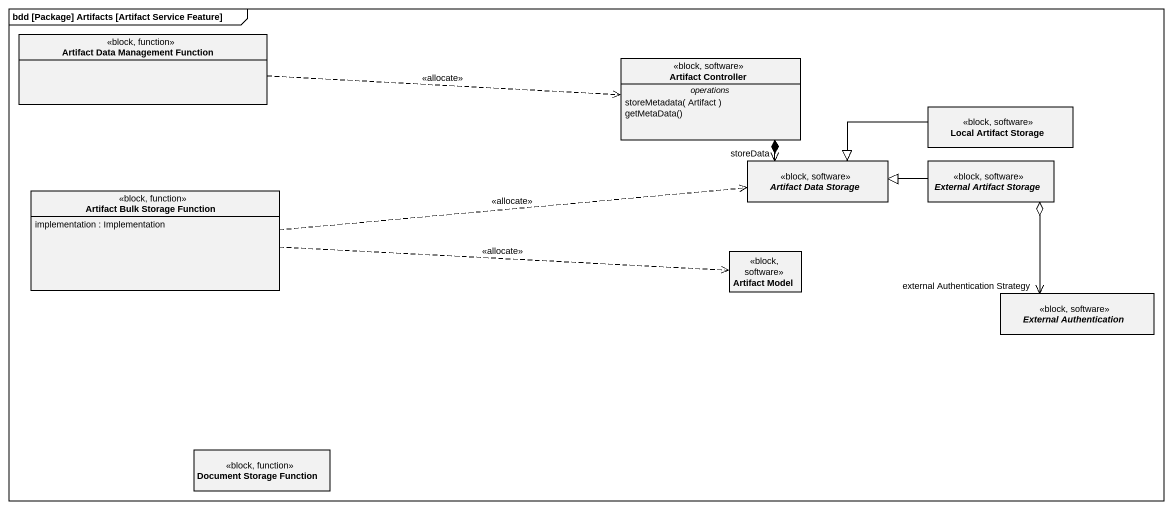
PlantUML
@startuml
mainframe bdd [Package] Artifacts [Artifact Service Feature]
hide circle
hide empty members
class "Artifact Data Management Function" as Artifact_Data_Management <<block, function>>
class "Artifact Controller" as Artifact_Controller <<block, software>> {
  -- operations --
  storeMetadata( Artifact )
  getMetaData()
}
class "Local Artifact Storage" as Local_Artifact_Storage <<block, software>>
abstract class "Artifact Data Storage" as Artifact_Data_Storage <<block, software>>
abstract class "External Artifact Storage" as External_Artifact_Storage <<block, software>>
class "Artifact Bulk Storage Function" as Artifact_Bulk_Storage <<block, function>> {
  implementation : Implementation
}
class "Artifact Model" as Artifact_Model <<block, software>>
abstract class "External Authentication" as External_Authentication <<block, software>>
class "Document Storage Function" as Document_Storage_Function <<block, function>>
Artifact_Data_Management .right.> Artifact_Controller : <<allocate>>
Local_Artifact_Storage -left-|> Artifact_Data_Storage
Artifact_Data_Storage "storeData" <-up-* Artifact_Controller
External_Artifact_Storage -left-|> Artifact_Data_Storage
External_Artifact_Storage o--> "external Authentication Strategy" External_Authentication
Artifact_Bulk_Storage .right.> Artifact_Data_Storage : <<allocate>>
Artifact_Bulk_Storage .right.> Artifact_Model : <<allocate>>
@enduml
